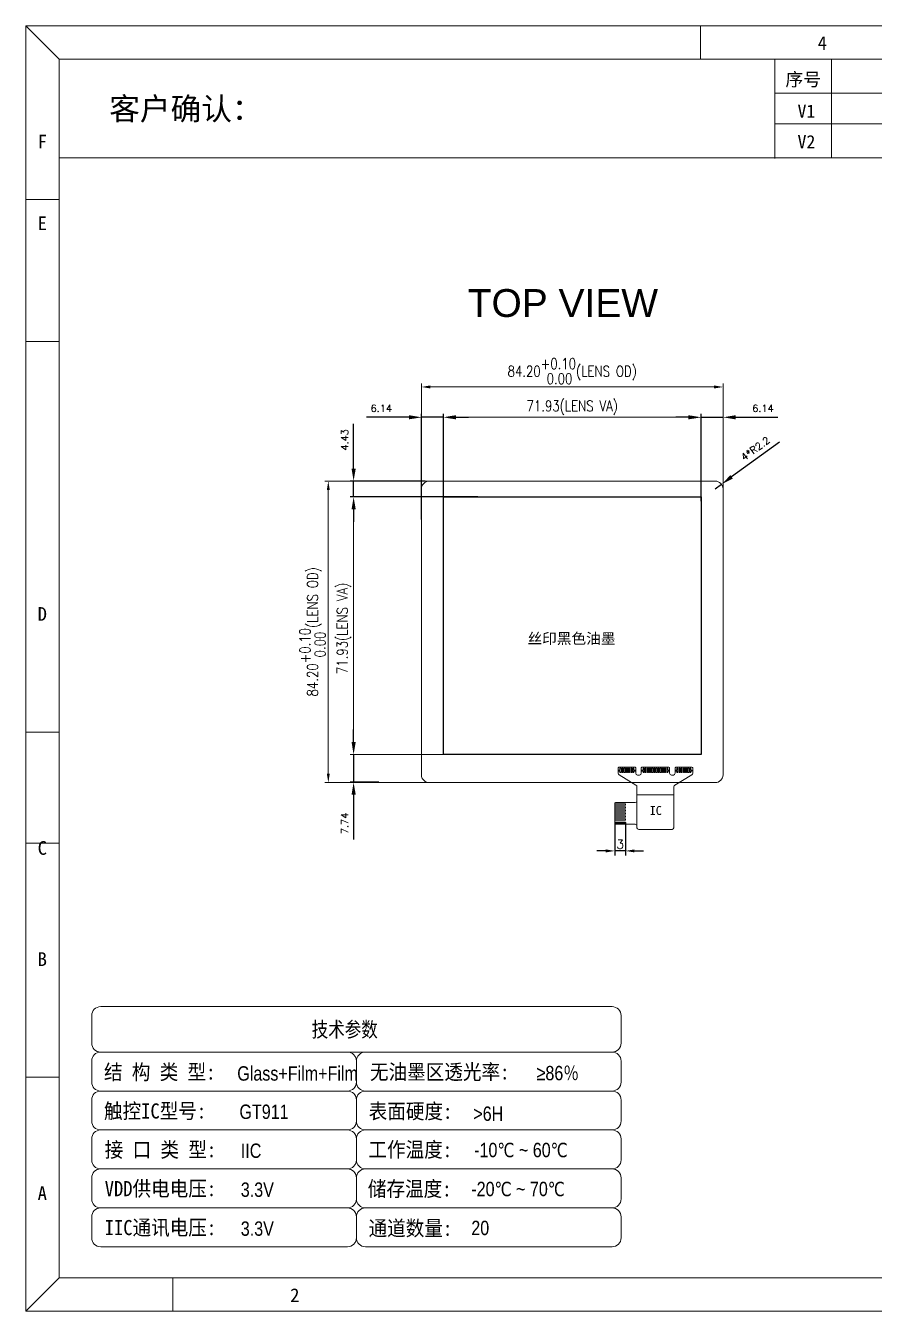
# Model space of a CAD drawing. Header units: millimetres. Extents: x 427 to 2444, y 137 to 817.
# Drawn here: x 426.9 to 663.7, y 136.9 to 495.8 of the extents above; entities that cross this region are included whole.
import ezdxf
from ezdxf.enums import TextEntityAlignment as Align

# ---------------------------------------------------------------- set-up
doc = ezdxf.new("R2010")
doc.units = ezdxf.units.MM
for name, color, linetype in [('DIM', 4, 'Continuous'), ('LCD_FPC', 22, 'Continuous'), ('SPEC', 2, 'Continuous'), ('TX Ag', 11, 'Continuous')]:
    doc.layers.add(name, color=color, linetype=linetype)
doc.styles.add('Arial', font='arial.ttf')
doc.styles.add('ROMANS', font='romans.shx', dxfattribs={"width": 0.8})
doc.styles.get("Standard").update_dxf_attribs({"font": 'txt', "bigfont": 'gbcbig.shx'})
doc.styles.add('TXDT300A-S2(TP)$0$STANDARD', font='')
doc.styles.add('txt', font='simhei.ttf')
doc.styles.add('y', font='arial.ttf', dxfattribs={"width": 0.8})
doc.styles.add('宋体', font='')
doc.styles.get('TXDT300A-S2(TP)$0$STANDARD').set_extended_font_data('SimSun')
doc.styles.get('宋体').set_extended_font_data('宋体')
doc.dimstyles.new('AM_ISO', dxfattribs={"dimtxt": 2, "dimasz": 3.5, "dimexe": 1, "dimexo": 1, "dimgap": 1.5, "dimtad": 1, "dimzin": 9, "dimdsep": 46, "dimtxsty": 'Standard', "dimcen": 0, "dimclrd": 256, "dimclre": 256, "dimclrt": 256, "dimadec": 0, "dimazin": 2, "dimtp": 0.1, "dimtm": 0.1, "dimtfac": 1, "dimtmove": 0, "dimatfit": 3, "dimfxl": 1, "dimtolj": 1, "dimlwd": -1, "dimlwe": -1, "dimarcsym": 1})
doc.dimstyles.new('ISO-25', dxfattribs={"dimtxt": 2.5, "dimasz": 2.5, "dimexe": 1.25, "dimexo": 0.625, "dimtad": 1, "dimtxsty": 'Standard', "dimcen": 2.5, "dimadec": 0, "dimazin": 0, "dimtfac": 1, "dimtmove": 0, "dimatfit": 3, "dimfxl": 1, "dimarcsym": 0})
doc.dimstyles.new('ZX', dxfattribs={"dimtxt": 6, "dimasz": 2.5, "dimexe": 1, "dimexo": 0, "dimgap": 0.4, "dimtad": 1, "dimlfac": -1, "dimzin": 1, "dimdsep": 46, "dimtxsty": 'ROMANS', "dimcen": 2.5, "dimclre": 4, "dimadec": 0, "dimazin": 0, "dimtfac": 1, "dimtmove": 0, "dimatfit": 3, "dimfxl": 1, "dimtolj": 1, "dimtzin": 0, "dimlwd": 13, "dimlwe": 13, "dimarcsym": 0})
doc.dimstyles.new('ZX-0.2', dxfattribs={"dimtxt": 6, "dimasz": 2.5, "dimexe": 1, "dimexo": 0, "dimgap": 0.4, "dimtad": 1, "dimlfac": -1, "dimzin": 1, "dimdsep": 46, "dimtxsty": 'ROMANS', "dimcen": 2.5, "dimclre": 4, "dimadec": 0, "dimazin": 0, "dimtol": 1, "dimtm": 0.2, "dimtfac": 1, "dimtmove": 0, "dimatfit": 3, "dimfxl": 1, "dimtolj": 1, "dimtzin": 0, "dimlwd": 13, "dimlwe": 13, "dimarcsym": 1})

# ---------------------------------------------------------------- blocks, each defined once
blk = doc.blocks.new('*D4')
at = {"layer": 'Defpoints', "color": 0}
for p in [(539.4, 368.67), (511.34, 284.47), (552.29, 284.47)]:
    blk.add_point(p, dxfattribs=at)
at = {"layer": 'DIM', "color": 4, "lineweight": 13}
for p, q in [((539.4, 368.67), (510.34, 368.67)), ((552.29, 284.47), (510.34, 284.47))]:
    blk.add_line(p, q, dxfattribs=at)
at = {"layer": 'DIM', "color": 0, "lineweight": 13}
blk.add_line((511.34, 366.17), (511.34, 286.97), dxfattribs=at)
at = {"layer": 'DIM', "color": 0}
for points in [[(510.92, 366.17), (511.75, 366.17), (511.34, 368.67)], [(510.92, 286.97), (511.75, 286.97), (511.34, 284.47)]]:
    blk.add_solid(points, dxfattribs=at)
at = {"layer": 'DIM', "color": 0, "lineweight": 0, "insert": (506.94, 326.57), "char_height": 3, "attachment_point": 5, "rotation": 90, "style": 'ROMANS'}
blk.add_mtext('\\A1;84.20\\S+0.10^  0.00;(LENS OD)', dxfattribs=at)
blk = doc.blocks.new('*D5')
at = {"layer": 'Defpoints', "color": 0}
for p in [(544.6, 364.24), (518.4, 292.31), (543.49, 292.31)]:
    blk.add_point(p, dxfattribs=at)
at = {"layer": 'DIM', "color": 4, "lineweight": 13}
for p, q in [((544.6, 364.24), (517.4, 364.24)), ((543.49, 292.31), (517.4, 292.31))]:
    blk.add_line(p, q, dxfattribs=at)
at = {"layer": 'DIM', "color": 0, "lineweight": 13}
blk.add_line((518.4, 361.74), (518.4, 294.81), dxfattribs=at)
at = {"layer": 'DIM', "color": 0}
for points in [[(517.99, 361.74), (518.82, 361.74), (518.4, 364.24)], [(517.99, 294.81), (518.82, 294.81), (518.4, 292.31)]]:
    blk.add_solid(points, dxfattribs=at)
at = {"layer": 'DIM', "color": 0, "lineweight": 0, "insert": (515.72, 327.51), "char_height": 3, "attachment_point": 5, "rotation": 90, "style": 'ROMANS'}
blk.add_mtext('\\A1;71.93(LENS VA)', dxfattribs=at)
blk = doc.blocks.new('*D6')
at = {"layer": 'Defpoints', "color": 0}
for p in [(621.52, 394.94), (537.32, 352.03), (621.52, 294.21)]:
    blk.add_point(p, dxfattribs=at)
at = {"layer": 'DIM', "color": 4, "lineweight": 13}
for p, q in [((537.32, 352.03), (537.32, 395.94)), ((621.52, 294.21), (621.52, 395.94))]:
    blk.add_line(p, q, dxfattribs=at)
at = {"layer": 'DIM', "color": 0, "lineweight": 13}
blk.add_line((539.82, 394.94), (619.02, 394.94), dxfattribs=at)
at = {"layer": 'DIM', "color": 0}
for points in [[(539.82, 395.36), (539.82, 394.52), (537.32, 394.94)], [(619.02, 395.36), (619.02, 394.52), (621.52, 394.94)]]:
    blk.add_solid(points, dxfattribs=at)
at = {"layer": 'DIM', "color": 0, "lineweight": 0, "insert": (579.42, 399.34), "char_height": 3, "attachment_point": 5, "style": 'ROMANS'}
blk.add_mtext('\\A1;84.20\\S+0.10^  0.00;(LENS OD)', dxfattribs=at)
blk = doc.blocks.new('*D7')
at = {"layer": 'Defpoints', "color": 0}
for p in [(615.38, 386.47), (615.38, 360.61), (543.45, 356.75)]:
    blk.add_point(p, dxfattribs=at)
at = {"layer": 'DIM', "color": 4, "lineweight": 13}
for p, q in [((543.45, 356.75), (543.45, 387.47)), ((615.38, 360.61), (615.38, 387.47))]:
    blk.add_line(p, q, dxfattribs=at)
at = {"layer": 'DIM', "color": 0, "lineweight": 13}
blk.add_line((545.95, 386.47), (612.88, 386.47), dxfattribs=at)
at = {"layer": 'DIM', "color": 0}
for points in [[(545.95, 386.89), (545.95, 386.05), (543.45, 386.47)], [(612.88, 386.89), (612.88, 386.05), (615.38, 386.47)]]:
    blk.add_solid(points, dxfattribs=at)
at = {"layer": 'DIM', "color": 0, "lineweight": 0, "insert": (579.42, 389.16), "char_height": 3, "attachment_point": 5, "style": 'ROMANS'}
blk.add_mtext('\\A1;71.93(LENS VA)', dxfattribs=at)
blk = doc.blocks.new('*D8')
at = {"layer": 'Defpoints', "color": 0}
for p in [(518.4, 368.67), (539.4, 368.67), (554.05, 364.24)]:
    blk.add_point(p, dxfattribs=at)
at = {"layer": 'DIM'}
for p, q in [((518.4, 372.17), (518.4, 384.67)), ((538.4, 368.67), (517.4, 368.67)), ((518.4, 364.24), (518.4, 368.67)), ((553.05, 364.24), (517.4, 364.24)), ((518.4, 360.74), (518.4, 357.24))]:
    blk.add_line(p, q, dxfattribs=at)
for points in [[(517.82, 372.17), (518.99, 372.17), (518.4, 368.67)], [(517.82, 360.74), (518.99, 360.74), (518.4, 364.24)]]:
    blk.add_solid(points, dxfattribs=at)
at = {"layer": 'DIM', "lineweight": 0, "insert": (515.9, 380.17), "char_height": 2, "attachment_point": 5, "rotation": 90}
blk.add_mtext('\\A1;4.43', dxfattribs=at)
blk = doc.blocks.new('*D9')
at = {"layer": 'Defpoints', "color": 0}
for p in [(518.4, 292.31), (518.4, 284.57), (526.46, 284.57)]:
    blk.add_point(p, dxfattribs=at)
at = {"layer": 'DIM'}
for p, q in [((518.4, 295.81), (518.4, 299.31)), ((518.4, 292.31), (518.4, 284.57)), ((525.46, 284.57), (517.4, 284.57)), ((518.4, 281.07), (518.4, 268.57))]:
    blk.add_line(p, q, dxfattribs=at)
for points in [[(517.82, 295.81), (518.99, 295.81), (518.4, 292.31)], [(517.82, 281.07), (518.99, 281.07), (518.4, 284.57)]]:
    blk.add_solid(points, dxfattribs=at)
at = {"layer": 'DIM', "lineweight": 0, "insert": (515.9, 273.07), "char_height": 2, "attachment_point": 5, "rotation": 90}
blk.add_mtext('\\A1;7.74', dxfattribs=at)
blk = doc.blocks.new('*D10')
at = {"layer": 'Defpoints', "color": 0}
for p in [(619.32, 366.47), (621.09, 367.77)]:
    blk.add_point(p, dxfattribs=at)
at = {"layer": 'DIM'}
for p, q in [((637.26, 379.55), (623.92, 369.83)), ((619.32, 366.47), (621.09, 367.77))]:
    blk.add_line(p, q, dxfattribs=at)
blk.add_solid([(623.58, 370.3), (624.27, 369.36), (621.09, 367.77)], dxfattribs=at)
at = {"layer": 'DIM', "lineweight": 0, "insert": (630.53, 377.74), "char_height": 2, "attachment_point": 5, "rotation": 36.0937}
blk.add_mtext('\\A1;4*R2.2', dxfattribs=at)
blk = doc.blocks.new('*D11')
at = {"layer": 'Defpoints', "color": 0}
for p in [(621.52, 386.47), (621.52, 386.47), (615.38, 362.1)]:
    blk.add_point(p, dxfattribs=at)
at = {"layer": 'DIM'}
for p, q in [((611.88, 386.47), (608.38, 386.47)), ((615.38, 363.1), (615.38, 387.47)), ((615.38, 386.47), (621.52, 386.47)), ((625.02, 386.47), (636.85, 386.47))]:
    blk.add_line(p, q, dxfattribs=at)
for points in [[(611.88, 387.05), (611.88, 385.89), (615.38, 386.47)], [(625.02, 387.05), (625.02, 385.89), (621.52, 386.47)]]:
    blk.add_solid(points, dxfattribs=at)
at = {"layer": 'DIM', "lineweight": 0, "insert": (632.68, 388.97), "char_height": 2, "attachment_point": 5}
blk.add_mtext('\\A1;6.14', dxfattribs=at)
blk = doc.blocks.new('*D12')
at = {"layer": 'Defpoints', "color": 0}
for p in [(537.32, 386.47), (537.32, 356.95), (543.45, 356.6)]:
    blk.add_point(p, dxfattribs=at)
at = {"layer": 'DIM'}
for p, q in [((533.82, 386.47), (521.98, 386.47)), ((537.32, 357.95), (537.32, 387.47)), ((543.45, 386.47), (537.32, 386.47)), ((543.45, 357.6), (543.45, 387.47)), ((546.95, 386.47), (550.45, 386.47))]:
    blk.add_line(p, q, dxfattribs=at)
for points in [[(533.82, 387.05), (533.82, 385.89), (537.32, 386.47)], [(546.95, 387.05), (546.95, 385.89), (543.45, 386.47)]]:
    blk.add_solid(points, dxfattribs=at)
at = {"layer": 'DIM', "lineweight": 0, "insert": (526.15, 388.97), "char_height": 2, "attachment_point": 5}
blk.add_mtext('\\A1;6.14', dxfattribs=at)
blk = doc.blocks.new('*D17')
at = {"layer": 'Defpoints', "color": 0}
for p in [(591.3, 273.97), (594.3, 273.97), (591.3, 265.4)]:
    blk.add_point(p, dxfattribs=at)
at = {"layer": 'SPEC', "color": 0, "lineweight": -2}
for p, q in [((591.3, 273.35), (591.3, 264.15)), ((594.3, 273.35), (594.3, 264.15)), ((588.8, 265.4), (586.3, 265.4)), ((594.3, 265.4), (591.3, 265.4)), ((596.8, 265.4), (599.3, 265.4))]:
    blk.add_line(p, q, dxfattribs=at)
at = {"layer": 'SPEC', "color": 0}
for points in [[(588.8, 265.82), (588.8, 264.98), (591.3, 265.4)], [(596.8, 265.82), (596.8, 264.98), (594.3, 265.4)]]:
    blk.add_solid(points, dxfattribs=at)
at = {"layer": 'SPEC', "color": 0, "lineweight": 0, "insert": (592.8, 267.28), "char_height": 2.5, "attachment_point": 5}
blk.add_mtext('3', dxfattribs=at)

msp = doc.modelspace()

# ---------------------------------------------------------------- linework, layer by layer
at = {"lineweight": 0}
for p, q in [((615.22545, 495.80297), (615.22545, 486.46886)), ((635.96633, 458.74441), (635.96633, 486.46886)), ((651.84679, 458.931), (651.84679, 486.46886)), ((635.96633, 458.931), (635.96633, 477.00055)), ((635.96633, 476.94058), (953.37297, 476.94058)), ((635.96633, 468.39931), (953.37297, 468.39931)), ((436.20127, 458.931), (953.37297, 458.931)), ((426.86715, 267.54644), (436.20127, 267.54644)), ((426.86715, 202.20764), (436.20127, 202.20764)), ((467.97841, 146.20296), (467.97841, 136.86884))]:
    msp.add_line(p, q, dxfattribs=at)
for points in [[(426.86715, 136.86884), (962.70708, 136.86884), (962.70708, 495.80297), (426.86715, 495.80297)], [(436.20127, 146.20296), (436.20127, 486.46886), (953.37297, 486.46886), (953.37297, 146.20296)], [(591.2964, 278.22044), (591.2964, 278.57044), (594.2964, 278.57044), (594.2964, 278.22044)], [(591.2964, 278.22044), (591.2964, 278.57044), (594.2964, 278.57044), (594.2964, 278.22044)], [(591.2964, 277.37044), (591.2964, 277.72044), (594.2964, 277.72044), (594.2964, 277.37044)], [(591.2964, 277.37044), (591.2964, 277.72044), (594.2964, 277.72044), (594.2964, 277.37044)], [(591.2964, 276.52044), (591.2964, 276.87044), (594.2964, 276.87044), (594.2964, 276.52044)], [(591.2964, 276.52044), (591.2964, 276.87044), (594.2964, 276.87044), (594.2964, 276.52044)], [(591.2964, 275.67044), (591.2964, 276.02044), (594.2964, 276.02044), (594.2964, 275.67044)], [(591.2964, 275.67044), (591.2964, 276.02044), (594.2964, 276.02044), (594.2964, 275.67044)], [(591.2964, 274.82044), (591.2964, 275.17044), (594.2964, 275.17044), (594.2964, 274.82044)], [(591.2964, 274.82044), (591.2964, 275.17044), (594.2964, 275.17044), (594.2964, 274.82044)], [(591.2964, 273.97044), (591.2964, 274.32044), (594.2964, 274.32044), (594.2964, 273.97044)], [(591.2964, 273.12044), (591.2964, 273.47044), (594.2964, 273.47044), (594.2964, 273.12044)]]:
    msp.add_lwpolyline(points, close=True, dxfattribs=at)
for points in [[(436.20127, 486.46886), (426.86715, 495.80297)], [(426.86715, 447.29287), (436.20127, 447.29287)], [(426.86715, 407.67426), (436.20127, 407.67426)], [(426.86715, 298.58877), (436.20127, 298.58877)], [(607.7964, 281.08044), (597.4964, 281.08044)], [(597.4964, 272.38044), (597.4964, 279.38044)], [(436.20127, 146.20296), (426.86715, 136.86884)]]:
    msp.add_lwpolyline(points, dxfattribs=at)
at = {"color": 89, "lineweight": 0}
msp.add_lwpolyline([(539.5164, 368.67044), (619.3164, 368.67044, -0.414213562), (621.5164, 366.47044), (621.5164, 286.67044, -0.414213562), (619.3164, 284.47044), (539.5164, 284.47044, -0.414213562), (537.3164, 286.67044), (537.3164, 366.47044, -0.414213562)], format="xyb", close=True, dxfattribs=at)
at = {"lineweight": 0}
msp.add_lwpolyline([(591.4964, 272.88044, -0.414213562), (591.2964, 273.08044), (591.2964, 278.68044, -0.414213562), (591.4964, 278.88044), (596.9964, 278.88044, 0.414213562), (597.4964, 279.38044), (597.4964, 283.3425, 0.284450169), (597.21939, 283.79002), (592.52834, 286.62292, -0.284450169), (592.25133, 287.07044), (592.25133, 288.57044, -0.414213562), (592.45133, 288.77044), (596.95133, 288.77044, -0.414213562), (597.15133, 288.57044), (597.15133, 287.07044, 0.414213562), (597.65133, 286.57044), (598.20133, 286.57044, 0.414213562), (598.70133, 287.07044), (598.70133, 288.57044, -0.414213562), (598.90133, 288.77044), (606.40133, 288.77044, -0.414213562), (606.60133, 288.57044), (606.60133, 287.07044, 0.414213562), (607.10133, 286.57044), (607.65133, 286.57044, 0.414213562), (608.15133, 287.07044), (608.15133, 288.57044, -0.414213562), (608.35133, 288.77044), (612.85133, 288.77044, -0.414213562), (613.05133, 288.57044), (613.05133, 287.07044, -0.284450169), (612.77432, 286.62292), (608.07341, 283.79002, 0.284450169), (607.7964, 283.3425), (607.7964, 271.88044, -0.414213562), (607.2964, 271.38044), (597.9964, 271.38044, -0.414213562), (597.4964, 271.88044), (597.4964, 272.38044, 0.414213562), (596.9964, 272.88044)], format="xyb", close=True, dxfattribs=at)
at = {"layer": 'LCD_FPC'}
msp.add_lwpolyline([(543.4524, 364.23844), (615.3804, 364.23844), (615.3804, 292.31044), (543.4524, 292.31044)], close=True, dxfattribs=at)
at = {"layer": 'SPEC', "lineweight": 0}
for points in [[(447.79449, 221.93047), (590.54785, 221.93047, -0.414213562), (593.06027, 219.41804), (593.06027, 211.75411, -0.414213562), (590.54785, 209.24169), (447.79449, 209.24169, -0.414213562), (445.28207, 211.75411), (445.28207, 219.41804, -0.414213562)], [(447.79449, 209.24169), (516.65875, 209.24169, -0.414213562), (519.17117, 206.72927), (519.17117, 200.87865, -0.414213562), (516.65875, 198.36623), (447.79449, 198.36623, -0.414213562), (445.28207, 200.87865), (445.28207, 206.72927, -0.414213562)], [(521.68359, 209.24169), (590.54785, 209.24169, -0.414213562), (593.06027, 206.72927), (593.06027, 200.87865, -0.414213562), (590.54785, 198.36623), (521.68359, 198.36623, -0.414213562), (519.17117, 200.87865), (519.17117, 206.72927, -0.414213562)], [(447.79449, 198.36623), (516.65875, 198.36623, -0.414213562), (519.17117, 195.85381), (519.17117, 190.00319, -0.414213562), (516.65875, 187.49076), (447.79449, 187.49076, -0.414213562), (445.28207, 190.00319), (445.28207, 195.85381, -0.414213562)], [(521.68359, 198.36623), (590.54785, 198.36623, -0.414213562), (593.06027, 195.85381), (593.06027, 190.00319, -0.414213562), (590.54785, 187.49076), (521.68359, 187.49076, -0.414213562), (519.17117, 190.00319), (519.17117, 195.85381, -0.414213562)], [(447.79449, 187.49076), (516.65875, 187.49076, -0.414213562), (519.17117, 184.97834), (519.17117, 179.12772, -0.414213562), (516.65875, 176.6153), (447.79449, 176.6153, -0.414213562), (445.28207, 179.12772), (445.28207, 184.97834, -0.414213562)], [(521.68359, 187.49076), (590.54785, 187.49076, -0.414213562), (593.06027, 184.97834), (593.06027, 179.12772, -0.414213562), (590.54785, 176.6153), (521.68359, 176.6153, -0.414213562), (519.17117, 179.12772), (519.17117, 184.97834, -0.414213562)], [(447.79449, 176.6153), (516.65875, 176.6153, -0.414213562), (519.17117, 174.10288), (519.17117, 168.25226, -0.414213562), (516.65875, 165.73984), (447.79449, 165.73984, -0.414213562), (445.28207, 168.25226), (445.28207, 174.10288, -0.414213562)], [(521.68359, 176.6153), (590.54785, 176.6153, -0.414213562), (593.06027, 174.10288), (593.06027, 168.25226, -0.414213562), (590.54785, 165.73984), (521.68359, 165.73984, -0.414213562), (519.17117, 168.25226), (519.17117, 174.10288, -0.414213562)], [(447.79449, 165.73984), (516.65875, 165.73984, -0.414213562), (519.17117, 163.22742), (519.17117, 157.3768, -0.414213562), (516.65875, 154.86438), (447.79449, 154.86438, -0.414213562), (445.28207, 157.3768), (445.28207, 163.22742, -0.414213562)], [(521.68359, 165.73984), (590.54785, 165.73984, -0.414213562), (593.06027, 163.22742), (593.06027, 157.3768, -0.414213562), (590.54785, 154.86438), (521.68359, 154.86438, -0.414213562), (519.17117, 157.3768), (519.17117, 163.22742, -0.414213562)]]:
    msp.add_lwpolyline(points, format="xyb", close=True, dxfattribs=at)
at = {"layer": 'TX Ag', "lineweight": 0, "flags": 128}
for points in [[(592.75133, 288.47044), (592.75133, 287.97044), (592.45133, 287.97044), (592.45133, 287.67044), (592.75133, 287.67044), (592.75133, 287.27044), (593.05133, 287.27044), (593.05133, 288.47044), (592.75074, 288.47044)], [(593.35074, 288.47044), (593.65133, 288.47044), (593.65133, 287.27044), (593.35133, 287.27044), (593.35133, 288.47044)], [(593.95074, 288.47044), (594.25133, 288.47044), (594.25133, 287.27044), (593.95133, 287.27044), (593.95133, 288.47044)], [(594.55074, 288.47044), (594.85133, 288.47044), (594.85133, 287.27044), (594.55133, 287.27044), (594.55133, 288.47044)], [(595.15074, 288.47044), (595.45133, 288.47044), (595.45133, 287.27044), (595.15133, 287.27044), (595.15133, 288.47044)], [(595.75074, 288.47044), (596.05133, 288.47044), (596.05133, 287.27044), (595.75133, 287.27044), (595.75133, 288.47044)], [(596.35074, 288.47044), (596.65133, 288.47044), (596.65133, 287.97044), (596.95133, 287.97044), (596.95133, 287.67044), (596.65133, 287.67044), (596.65133, 287.27044), (596.35133, 287.27044), (596.35133, 288.47044)], [(599.20074, 288.47044), (599.50133, 288.47044), (599.50133, 287.27044), (599.20133, 287.27044), (599.20133, 287.67044), (598.90133, 287.67044), (598.90133, 287.97044), (599.20133, 287.97044), (599.20133, 288.47044)], [(599.80074, 288.47044), (600.10133, 288.47044), (600.10133, 287.27044), (599.80133, 287.27044), (599.80133, 288.47044)], [(600.40074, 288.47044), (600.70133, 288.47044), (600.70133, 287.27044), (600.40133, 287.27044), (600.40133, 288.47044)], [(601.00074, 288.47044), (601.30133, 288.47044), (601.30133, 287.27044), (601.00133, 287.27044), (601.00133, 288.47044)], [(601.60074, 288.47044), (601.90133, 288.47044), (601.90133, 287.27044), (601.60133, 287.27044), (601.60133, 288.47044)], [(602.20074, 288.47044), (602.50133, 288.47044), (602.50133, 287.27044), (602.20133, 287.27044), (602.20133, 288.47044)], [(602.80074, 288.47044), (603.10133, 288.47044), (603.10133, 287.27044), (602.80133, 287.27044), (602.80133, 288.47044)], [(603.40074, 288.47044), (603.70133, 288.47044), (603.70133, 287.27044), (603.40133, 287.27044), (603.40133, 288.47044)], [(604.00074, 288.47044), (604.30133, 288.47044), (604.30133, 287.27044), (604.00133, 287.27044), (604.00133, 288.47044)], [(604.60074, 288.47044), (604.90133, 288.47044), (604.90133, 287.27044), (604.60133, 287.27044), (604.60133, 288.47044)], [(605.20074, 288.47044), (605.50133, 288.47044), (605.50133, 287.27044), (605.20133, 287.27044), (605.20133, 288.47044)], [(605.80074, 288.47044), (606.10133, 288.47044), (606.10133, 287.97044), (606.40133, 287.97044), (606.40133, 287.67044), (606.10133, 287.67044), (606.10133, 287.27044), (605.80133, 287.27044), (605.80133, 288.47044)], [(608.65074, 288.47044), (608.95133, 288.47044), (608.95133, 287.27044), (608.65133, 287.27044), (608.65133, 287.67044), (608.35133, 287.67044), (608.35133, 287.97044), (608.65133, 287.97044), (608.65133, 288.47044)], [(609.25074, 288.47044), (609.55133, 288.47044), (609.55133, 287.27044), (609.25133, 287.27044), (609.25133, 288.47044)], [(609.85074, 288.47044), (610.15133, 288.47044), (610.15133, 287.27044), (609.85133, 287.27044), (609.85133, 288.47044)], [(610.45074, 288.47044), (610.75133, 288.47044), (610.75133, 287.27044), (610.45133, 287.27044), (610.45133, 288.47044)], [(611.05074, 288.47044), (611.35133, 288.47044), (611.35133, 287.27044), (611.05133, 287.27044), (611.05133, 288.47044)], [(611.65074, 288.47044), (611.95133, 288.47044), (611.95133, 287.27044), (611.65133, 287.27044), (611.65133, 288.47044)], [(612.25074, 288.47044), (612.55133, 288.47044), (612.55133, 287.97044), (612.85133, 287.97044), (612.85133, 287.67044), (612.55133, 287.67044), (612.55133, 287.27044), (612.25133, 287.27044), (612.25133, 288.47044)]]:
    msp.add_lwpolyline(points, dxfattribs=at)

# ---------------------------------------------------------------- texts
at = {"lineweight": 0, "style": 'txt'}
for s, p in [('4', (649.23495, 490.97363)), ('F', (431.49713, 463.43844)), ('E', (431.49713, 440.64852)), ('D', (431.49713, 331.56303)), ('C', (431.49713, 266.22424)), ('B', (431.49713, 235.18191)), ('A', (431.49713, 169.84311)), ('2', (501.98791, 141.37362))]:
    msp.add_text(s, height=3.81916, dxfattribs=at).set_placement(p, align=Align.MIDDLE_CENTER)
at = {"lineweight": 0, "style": 'TXDT300A-S2(TP)$0$STANDARD'}
for s, p in [('V1', (642.31877, 469.04763)), ('V2', (642.31877, 460.50636))]:
    msp.add_text(s, height=3.652506, dxfattribs=at).set_placement(p, align=Align.BOTTOM_LEFT)
at = {"lineweight": 0, "attachment_point": 1, "style": 'TXDT300A-S2(TP)$0$STANDARD'}
for s, insert, char_height, width in [('序号', (638.94045, 482.6363), 3.652506, 20.9732592), ('客户确认：', (450.16541, 475.7466), 6.280422, 72.1251395)]:
    msp.add_mtext(s, dxfattribs=dict(at, insert=insert, char_height=char_height, width=width))
at = {"layer": 'DIM', "lineweight": 0, "insert": (566.9474, 326.21362), "char_height": 3, "width": 32.347579, "attachment_point": 1, "style": '宋体'}
msp.add_mtext('丝印黑色油墨', dxfattribs=at)
at = {"layer": 'SPEC', "lineweight": 0, "style": 'Arial'}
msp.add_text('TOP VIEW', height=7.779305, dxfattribs=at).set_placement((550.25117, 414.48766))
at = {"layer": 'SPEC', "lineweight": 0}
for s, height, style, width, p in [('技术参数', 4.227258, '宋体', 0.8, (506.69444, 213.45136)), ('结 构 类 型:', 4.227258, '宋体', 0.9, (448.71472, 201.56492)), ('Glass+Film+Film', 4.0181123, 'y', 0.8, (485.91842, 201.26234)), ('无油墨区透光率:', 4.227258, '宋体', 0.9, (522.9658, 201.59304)), ('≥86％', 4.018112, 'y', 0.8, (569.47104, 201.36554)), ('触控IC型号:', 4.227258, '宋体', 0.9, (448.71472, 190.68945)), ('GT911', 4.018112, 'y', 0.8, (486.52891, 190.56725)), ('表面硬度:', 4.227258, '宋体', 0.9, (522.60382, 190.61088)), ('>6H', 4.018112, 'y', 0.8, (551.82042, 190.03677)), ('接 口 类 型:', 4.227258, '宋体', 0.9, (448.92061, 179.88156)), ('IIC', 4.018112, 'y', 0.8, (486.90758, 179.69179)), ('工作温度:', 4.227258, '宋体', 0.9, (522.5368, 179.90324)), ('-10℃ ~ 60℃', 4.018112, 'y', 0.8, (552.04831, 179.89294)), ('VDD供电电压:', 4.227258, '宋体', 0.9, (448.92061, 169.0061)), ('3.3V', 4.018112, 'y', 0.8, (486.90758, 168.81632)), ('储存温度:', 4.227258, '宋体', 0.9, (522.37196, 168.93853)), ('-20℃ ~ 70℃', 4.018112, 'y', 0.8, (551.25508, 169.00737)), ('IIC通讯电压:', 4.227258, '宋体', 0.9, (448.92061, 158.13063)), ('3.3V', 4.018112, 'y', 0.8, (486.90758, 157.94086)), ('通道数量:', 4.227258, '宋体', 0.9, (522.5765, 157.94158)), ('20', 4.018112, 'y', 0.8, (551.25508, 158.13191))]:
    msp.add_text(s, height=height, dxfattribs=dict(at, style=style, width=width)).set_placement(p)
at = {"layer": 'SPEC', "lineweight": 0, "insert": (601.04251, 277.93656), "char_height": 2.5, "width": 7.3589834, "attachment_point": 1}
msp.add_mtext('{\\fSimSun|b0|i0|c134|p2;IC}', dxfattribs=at)

# ---------------------------------------------------------------- dimensions: what is measured, and where the dimension line sits
at = {"layer": 'DIM', "lineweight": 0}
for base, p1, p2, text, dimstyle, override, picture, middle in [((621.5164, 394.93854), (537.3164, 352.02992), (621.5164, 294.20505), '<>(LENS OD)', 'ZX-0.2', {"dimtxt": 3, "dimgap": 0.4, "dimtol": 1, "dimlim": 0, "dimtp": 0.1, "dimtm": 0}, '*D6', (579.4164, 394.93854)), ((615.3804, 386.46964), (543.4524, 356.74528), (615.3804, 360.60574), '<>(LENS VA)', 'ZX', {"dimtxt": 3}, '*D7', (579.4164, 386.46964))]:
    dim = msp.add_linear_dim(base=base, p1=p1, p2=p2, text=text, dimstyle=dimstyle, override=override, dxfattribs=at)
    dim.commit()
    dim.dimension.update_dxf_attribs({"geometry": picture, "text_midpoint": middle, "dimtype": 160})
for base, p1, p2, picture, middle in [((537.3164, 386.46964), (543.4524, 356.6007), (537.3164, 356.95084), '*D12', (526.14973, 388.96964)), ((621.5164, 386.46964), (615.3804, 362.09536), (621.5164, 386.46964), '*D11', (632.68306, 388.96964))]:
    dim = msp.add_linear_dim(base=base, p1=p1, p2=p2, dimstyle='AM_ISO', override={"dimfxl": 1.25}, dxfattribs=at)
    dim.commit()
    dim.dimension.update_dxf_attribs({"geometry": picture, "text_midpoint": middle})
for base, p1, p2, picture, middle in [((518.40212, 368.67044), (554.04723, 364.23844), (539.40289, 368.67044), '*D8', (515.90212, 380.17044)), ((518.40212, 284.57044), (518.40212, 292.31044), (526.45927, 284.57044), '*D9', (515.90212, 273.07044))]:
    dim = msp.add_linear_dim(base=base, p1=p1, p2=p2, angle=90, dimstyle='AM_ISO', override={"dimfxl": 1.25}, dxfattribs=at)
    dim.commit()
    dim.dimension.update_dxf_attribs({"geometry": picture, "text_midpoint": middle})
dim = msp.add_radius_dim(center=(619.3164, 366.47044), mpoint=(621.09412, 367.76648), text='4*<>', dimstyle='AM_ISO', override={"dimfxl": 1.25}, dxfattribs=at)
dim.commit()
dim.dimension.update_dxf_attribs({"geometry": '*D10', "text_midpoint": (630.53009, 377.73957)})
for base, p1, p2, text, dimstyle, override, picture, middle in [((511.33717, 284.47044), (539.40289, 368.67044), (552.29496, 284.47044), '<>(LENS OD)', 'ZX-0.2', {"dimtxt": 3, "dimgap": 0.4, "dimtol": 1, "dimlim": 0, "dimtp": 0.1, "dimtm": 0}, '*D4', (511.33717, 326.57044)), ((518.40212, 292.31044), (544.59682, 364.23844), (543.4914, 292.31044), '<>(LENS VA)', 'ZX', {"dimtxt": 3}, '*D5', (518.40212, 327.50545))]:
    dim = msp.add_linear_dim(base=base, p1=p1, p2=p2, angle=90, text=text, dimstyle=dimstyle, override=override, dxfattribs=at)
    dim.commit()
    dim.dimension.update_dxf_attribs({"geometry": picture, "text_midpoint": middle, "dimtype": 160})
at = {"layer": 'SPEC', "lineweight": 0}
dim = msp.add_linear_dim(base=(591.2964, 265.40053), p1=(594.2964, 273.97044), p2=(591.2964, 273.97044), dimstyle='ISO-25', override={"dimfxl": 0.3, "dimarcsym": 1}, dxfattribs=at)
dim.commit()
dim.dimension.update_dxf_attribs({"geometry": '*D17', "text_midpoint": (592.7964, 267.27553)})

doc.saveas('drawing.dxf')
